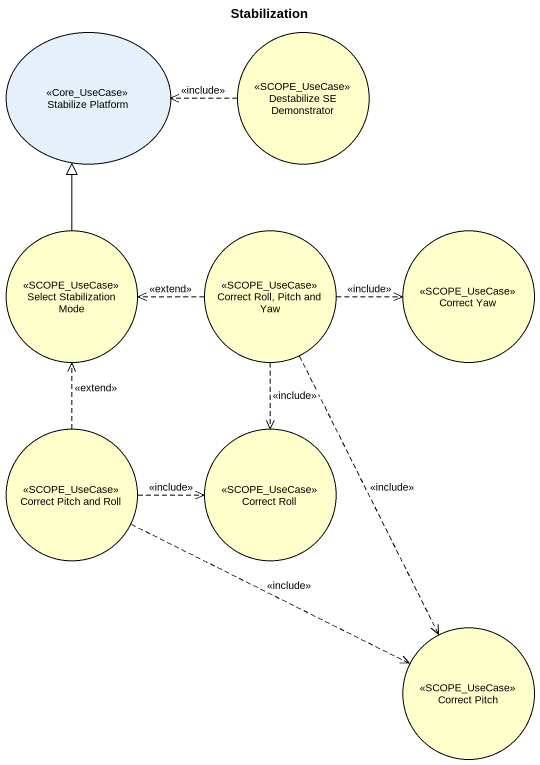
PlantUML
@startuml
title Stabilization
usecase "Stabilize Platform" as Stabilize_Platform <<Core_UseCase>>
usecase "Destabilize SE Demonstrator" as Destabilize_SE_Demonstrator <<SCOPE_UseCase>> #FFFFCC
usecase "Select Stabilization Mode" as Select_Stabilization_Mode <<SCOPE_UseCase>> #FFFFCC
usecase "Correct Roll, Pitch and Yaw" as Correct_Roll_Pitch_and_Yaw <<SCOPE_UseCase>> #FFFFCC
usecase "Correct Yaw" as Correct_Yaw <<SCOPE_UseCase>> #FFFFCC
usecase "Correct Pitch and Roll" as Correct_Pitch_and_Roll <<SCOPE_UseCase>> #FFFFCC
usecase "Correct Roll" as Correct_Roll <<SCOPE_UseCase>> #FFFFCC
usecase "Correct Pitch" as Correct_Pitch <<SCOPE_UseCase>> #FFFFCC
Destabilize_SE_Demonstrator .left.> Stabilize_Platform : <<include>>
Select_Stabilization_Mode -up-|> Stabilize_Platform
Correct_Roll_Pitch_and_Yaw .left.> Select_Stabilization_Mode : <<extend>>
Correct_Roll_Pitch_and_Yaw .right.> Correct_Yaw : <<include>>
Correct_Roll_Pitch_and_Yaw ..> Correct_Roll : <<include>>
Correct_Roll_Pitch_and_Yaw ..> Correct_Pitch : <<include>>
Correct_Pitch_and_Roll .up.> Select_Stabilization_Mode : <<extend>>
Correct_Pitch_and_Roll .right.> Correct_Roll : <<include>>
Correct_Pitch_and_Roll .right.> Correct_Pitch : <<include>>
@enduml
